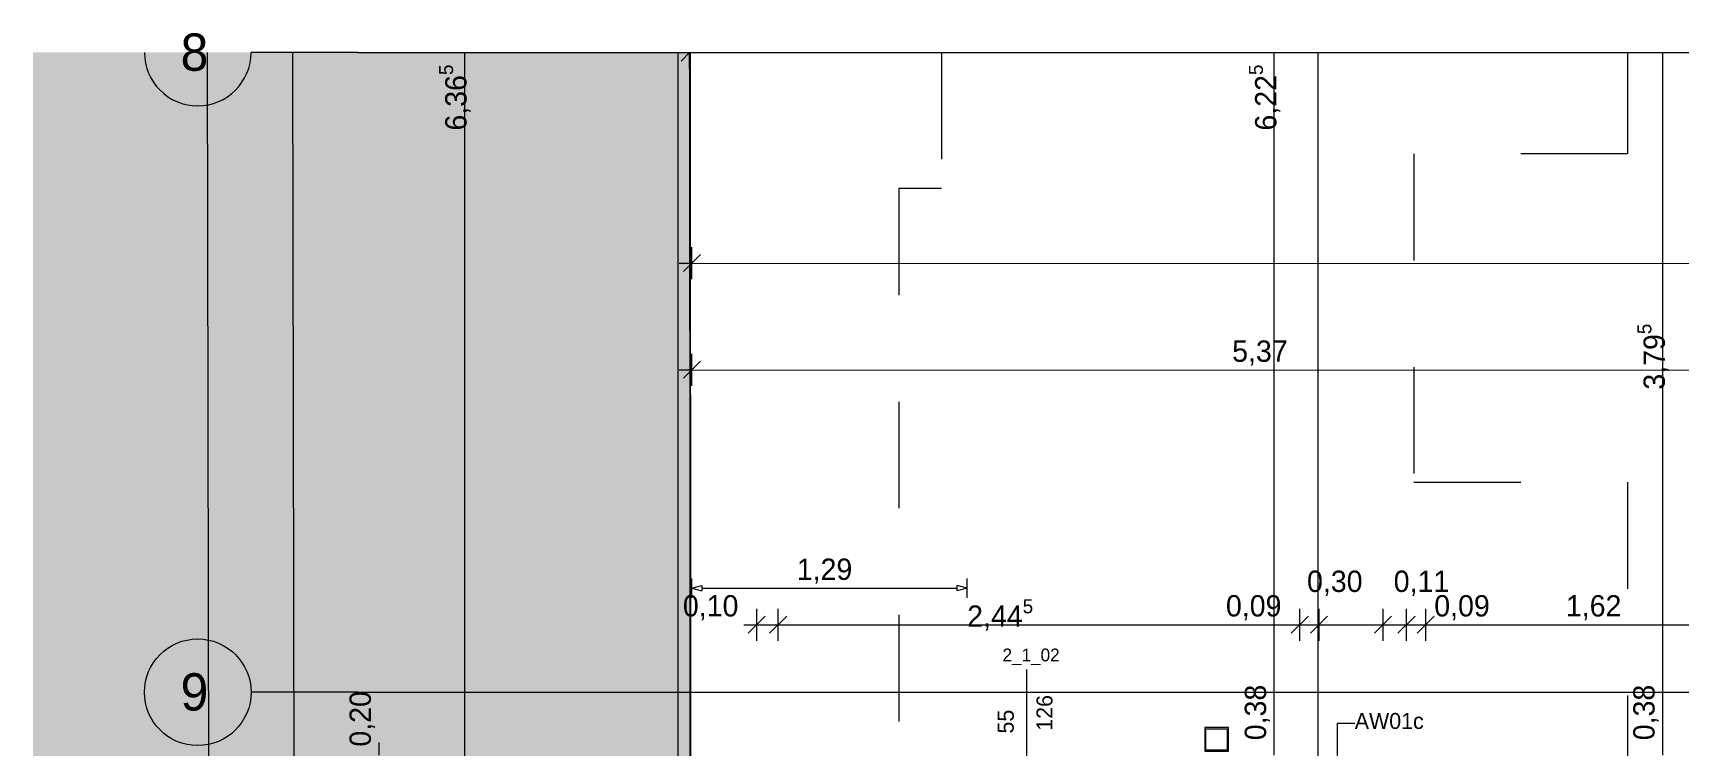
# Model space of a CAD drawing. Header units: metres. Extents: x -3 to 205, y -18 to 45.
# Drawn here: x 29.38 to 37.09, y -1.26 to 2.09 of the extents above; entities that cross this region are included whole.
import ezdxf

# ---------------------------------------------------------------- set-up
doc = ezdxf.new("R2010")
doc.units = ezdxf.units.M
doc.header["$MEASUREMENT"] = 0
doc.linetypes.add('Schnittlinie', pattern=[0.006, 0.003, -0.0015, 0, -0.0015])
doc.linetypes.add('Untersicht', pattern=[0.001, 0.0005, -0.0005])
for name, color, linetype in [('1._1.Stock  PP STG2_4_000 Achsraster', 7, 'Continuous'), ('1._1.Stock  PP STG2_4_110 Wand Aussen', 7, 'Continuous'), ('1._1.Stock  PP STG2_4_611 Entwässerung', 7, 'Continuous'), ('1._1.Stock  PP STG2_4_725 Nachbarbebauung', 7, 'Continuous'), ('1._1.Stock  PP STG2_4_851 Marker Schnitt', 7, 'Continuous'), ('1._1.Stock  PP STG2_4_915 Allgemein Beschriftung.x', 7, 'Continuous'), ('1._1.Stock  PP STG2_4_950 Polierplan Bemaßung', 7, 'Continuous'), ('1._1.Stock  PP STG2_4_970 Brandschutz', 7, 'Continuous'), ('1._1.Stock  PP STG2_4_Neubau_840 Baulinien', 7, 'Continuous')]:
    doc.layers.add(name, color=color, linetype=linetype)
doc.styles.add('ERSTELLTER_STIL_2', font='')
doc.styles.get('ERSTELLTER_STIL_2').set_extended_font_data('Eurostile')
doc.linetypes.add('Grenze Grundstück', pattern='A,0,[1,415_260415_PP_VA_1_4 1 St1.Shx,S=0.00031746,R=0,X=0,Y=0],-0.04,0', length=0.04)

msp = doc.modelspace()

# ---------------------------------------------------------------- hatches: boundary and pattern name
at = {"layer": '1._1.Stock  PP STG2_4_725 Nachbarbebauung', "linetype": 'Continuous', "lineweight": 0, "true_color": 0x1f1f1f}
msp.add_hatch(color=250, dxfattribs=at).paths.add_polyline_path([(29.3775, 1.9963), (29.3775, -3.1568), (32.2734, -3.2232), (32.459, -3.2244), (32.4554, 1.9963)])

# ---------------------------------------------------------------- linework, layer by layer
at = {"layer": '1._1.Stock  PP STG2_4_000 Achsraster', "color": 5, "linetype": 'Continuous', "lineweight": 0, "ltscale": 1000}
for p, q in [((30.9, 1.9963), (30.4, 1.9963)), ((30.9, 1.9963), (53.4, 1.9963)), ((32.4, 1.9963), (32.4, -16.0037)), ((35.4, 1.9963), (35.4, -16.0037)), ((30.9, -1.0037), (30.4, -1.0037)), ((30.9, -1.0037), (53.4, -1.0037))]:
    msp.add_line(p, q, dxfattribs=at)
msp.add_circle((30.15, -1.0037), 0.25, dxfattribs=at)
msp.add_arc((30.15, 1.9963), 0.25, 180, 0, dxfattribs=at)
for p in [(30.9, 1.9963), (30.9, 1.9963), (30.9, -1.0037), (30.9, -1.0037)]:
    msp.add_point(p, dxfattribs=at)
at = {"layer": '1._1.Stock  PP STG2_4_110 Wand Aussen', "color": 7, "linetype": 'Continuous', "lineweight": 13, "ltscale": 1000}
msp.add_line((34.0339, -0.8975), (34.0339, -1.6787), dxfattribs=at)
at = {"layer": '1._1.Stock  PP STG2_4_611 Entwässerung', "color": 171, "linetype": 'Schnittlinie', "lineweight": 13, "ltscale": 1000, "true_color": 0x6c6cff, "flags": 128}
for points in [[(34.8699, -1.2796), (34.9799, -1.2796), (34.9799, -1.1696), (34.8699, -1.1696)], [(34.8749, -1.1746), (34.9749, -1.1746), (34.9749, -1.2746), (34.8749, -1.2746)]]:
    msp.add_lwpolyline(points, close=True, dxfattribs=at)
at = {"layer": '1._1.Stock  PP STG2_4_725 Nachbarbebauung', "color": 8, "linetype": 'Continuous', "lineweight": 13, "ltscale": 1000, "flags": 128}
msp.add_lwpolyline([(29.3775, -3.1568), (32.2734, -3.2232), (32.459, -3.2244), (32.4554, 1.9963)], dxfattribs=at)
at = {"layer": '1._1.Stock  PP STG2_4_851 Marker Schnitt', "color": 7, "linetype": 'Untersicht', "lineweight": 13, "ltscale": 1000}
for p, q in [((33.635, 1.9963), (33.635, 1.3588)), ((36.85, 1.9963), (36.85, 1.5213)), ((36.85, 1.5213), (35.85, 1.5213)), ((35.85, 1.5213), (35.85, -0.0187)), ((33.635, 1.3588), (33.435, 1.3588)), ((33.435, 1.3588), (33.435, -15.6487)), ((35.85, -0.0187), (36.85, -0.0187)), ((36.85, -0.0187), (36.85, -15.6487))]:
    msp.add_line(p, q, dxfattribs=at)
at = {"layer": '1._1.Stock  PP STG2_4_915 Allgemein Beschriftung.x', "color": 7, "linetype": 'Continuous', "lineweight": 13, "ltscale": 1000}
for p, q in [((35.4916, -1.3957), (35.4916, -1.1482)), ((35.4916, -1.1482), (35.5724, -1.1482))]:
    msp.add_line(p, q, dxfattribs=at)
at = {"layer": '1._1.Stock  PP STG2_4_950 Polierplan Bemaßung', "color": 1, "linetype": 'Continuous', "lineweight": 13, "ltscale": 1000, "true_color": 0xfb0106}
for p, q in [((30.1939, 1.9963), (30.2252, -14.035)), ((30.5939, 1.9963), (30.6252, -14.0342)), ((31.4, 1.9963), (31.4, -1.3687)), ((32.395, 1.9963), (32.455, 1.9963)), ((32.455, 1.9963), (32.415, 1.9563)), ((32.455, 1.9963), (51.335, 1.9963)), ((32.455, 1.9213), (32.455, 1.9963)), ((32.4662, 0.9337), (32.4662, 1.0837)), ((32.4062, 1.0087), (32.4662, 1.0087)), ((32.5062, 1.0486), (32.4262, 0.9687)), ((32.4662, 1.0087), (51.3012, 0.9994)), ((32.506, 0.5486), (32.4259, 0.4687)), ((32.4659, 0.4337), (32.466, 0.5837)), ((32.406, 0.5087), (32.466, 0.5087)), ((32.466, 0.5087), (37.836, 0.506))]:
    msp.add_line(p, q, dxfattribs=at)
at = {"layer": '1._1.Stock  PP STG2_4_950 Polierplan Bemaßung', "color": 6, "linetype": 'Continuous', "lineweight": 13, "ltscale": 1000, "true_color": 0xfb02fe}
for p, q in [((35.1954, -1.2987), (35.1954, 1.9963)), ((37.0161, -1.2987), (37.0161, 1.9963)), ((32.77, -0.762), (32.77, -0.612)), ((32.87, -0.762), (32.87, -0.612)), ((35.315, -0.762), (35.315, -0.612)), ((35.405, -0.762), (35.405, -0.612)), ((35.705, -0.762), (35.705, -0.612)), ((35.815, -0.762), (35.815, -0.612)), ((35.905, -0.762), (35.905, -0.612)), ((32.71, -0.687), (32.77, -0.687)), ((32.81, -0.647), (32.73, -0.727)), ((32.77, -0.687), (32.87, -0.687)), ((32.91, -0.647), (32.83, -0.727)), ((32.87, -0.687), (35.315, -0.687)), ((35.355, -0.647), (35.275, -0.727)), ((35.315, -0.687), (35.405, -0.687)), ((35.445, -0.647), (35.365, -0.727)), ((35.405, -0.687), (35.705, -0.687)), ((35.745, -0.647), (35.665, -0.727)), ((35.705, -0.687), (35.815, -0.687)), ((35.855, -0.647), (35.775, -0.727)), ((35.815, -0.687), (35.905, -0.687)), ((35.945, -0.647), (35.865, -0.727)), ((35.905, -0.687), (37.525, -0.687)), ((31, -1.2987), (31, -1.2387))]:
    msp.add_line(p, q, dxfattribs=at)
at = {"layer": '1._1.Stock  PP STG2_4_970 Brandschutz', "color": 16, "linetype": 'Continuous', "lineweight": 13, "ltscale": 1000, "true_color": 0x7e0000}
for p, q in [((32.4655, -0.5606), (32.4655, -0.47)), ((32.4655, -0.5153), (32.5121, -0.5028)), ((32.4655, -0.5153), (32.5121, -0.5278)), ((32.5121, -0.5028), (32.5121, -0.5278)), ((32.5121, -0.5153), (33.7088, -0.5153)), ((33.7088, -0.5278), (33.7088, -0.5028)), ((33.7555, -0.5153), (33.7088, -0.5028)), ((33.7555, -0.5153), (33.7088, -0.5278)), ((33.7555, -0.5606), (33.7555, -0.47))]:
    msp.add_line(p, q, dxfattribs=at)
at = {"layer": '1._1.Stock  PP STG2_4_Neubau_840 Baulinien', "color": 76, "linetype": 'Grenze Grundstück', "lineweight": 13, "ltscale": 1000, "true_color": 0x3f7f02, "flags": 128}
msp.add_lwpolyline([(51.314, 1.9963), (51.3035, 0.426), (51.2486, -11.3318), (32.4665, -14.0306), (32.4591, 1.9963)], dxfattribs=at)

# ---------------------------------------------------------------- texts
at = {"layer": '1._1.Stock  PP STG2_4_000 Achsraster', "color": 5, "linetype": 'Continuous', "lineweight": 0, "char_height": 0.175, "attachment_point": 1, "style": 'ERSTELLTER_STIL_2'}
for s, insert in [('\\A1;{\\pql;\\pt0;\\fEurostile|b0|i0|c0|p0;\\W1.000000;8}', (30.0695, 2.0855)), ('\\A1;{\\pql;\\pt0;\\fEurostile|b0|i0|c0|p0;\\W1.000000;9}', (30.0695, -0.9145))]:
    msp.add_mtext(s, dxfattribs=dict(at, insert=insert))
at = {"layer": '1._1.Stock  PP STG2_4_110 Wand Aussen', "color": 7, "linetype": 'Continuous', "lineweight": 13, "insert": (34.1893, -0.8761), "char_height": 0.06, "attachment_point": 9, "style": 'ERSTELLTER_STIL_2'}
msp.add_mtext('\\A1;{\\pqr;\\pt0;\\fEurostile|b0|i0|c0|p0;\\W1.000000;2_1_02}', dxfattribs=at)
at = {"layer": '1._1.Stock  PP STG2_4_110 Wand Aussen', "color": 7, "linetype": 'Continuous', "lineweight": 13, "char_height": 0.075, "attachment_point": 9, "rotation": 90, "style": 'ERSTELLTER_STIL_2'}
for s, insert in [('\\A1;{\\pqr;\\pt0;\\fEurostile|b0|i0|c0|p0;\\W1.000000;126}', (34.1569, -1.0167)), ('\\A1;{\\pqr;\\pt0;\\fEurostile|b0|i0|c0|p0;\\W1.000000;55}', (33.9753, -1.0857))]:
    msp.add_mtext(s, dxfattribs=dict(at, insert=insert))
at = {"layer": '1._1.Stock  PP STG2_4_915 Allgemein Beschriftung.x', "color": 7, "linetype": 'Continuous', "lineweight": 13, "insert": (35.5724, -1.1389), "char_height": 0.075, "attachment_point": 4, "style": 'ERSTELLTER_STIL_2'}
msp.add_mtext('\\A1;{\\pql;\\fEurostile|b0|i0|c0|p0;\\W1.000000;AW01c}', dxfattribs=at)
at = {"layer": '1._1.Stock  PP STG2_4_950 Polierplan Bemaßung', "color": 1, "linetype": 'Continuous', "lineweight": 13, "true_color": 0xfb0106, "insert": (31.439, 1.6302), "char_height": 0.1, "attachment_point": 7, "rotation": 90, "style": 'ERSTELLTER_STIL_2'}
msp.add_mtext('\\A1;{\\pql;\\fEurostile|b0|i0|c0|p0;\\W1.000000;6,36\\fEurostile|b0|i0|c0|p0;\\W1.000000;\\A1{\\H.66x;\\S5^  ;}}', dxfattribs=at)
at = {"layer": '1._1.Stock  PP STG2_4_950 Polierplan Bemaßung', "color": 6, "linetype": 'Continuous', "lineweight": 13, "true_color": 0xfb02fe, "char_height": 0.1, "attachment_point": 7, "rotation": 90, "style": 'ERSTELLTER_STIL_2'}
for s, insert in [('\\A1;{\\pql;\\fEurostile|b0|i0|c0|p0;\\W1.000000;6,22\\fEurostile|b0|i0|c0|p0;\\W1.000000;\\A1{\\H.66x;\\S5^  ;}}', (35.2344, 1.6302)), ('\\A1;{\\pql;\\fEurostile|b0|i0|c0|p0;\\W1.000000;3,79\\fEurostile|b0|i0|c0|p0;\\W1.000000;\\A1{\\H.66x;\\S5^  ;}}', (37.055, 0.4152))]:
    msp.add_mtext(s, dxfattribs=dict(at, insert=insert))
at = {"layer": '1._1.Stock  PP STG2_4_950 Polierplan Bemaßung', "color": 1, "linetype": 'Continuous', "lineweight": 13, "true_color": 0xfb0106, "insert": (34.9978, 0.5274), "char_height": 0.1, "width": 0.306373, "attachment_point": 7, "rotation": 359.97169, "style": 'ERSTELLTER_STIL_2'}
msp.add_mtext('\\A1;{\\pql;\\fEurostile|b0|i0|c0|p0;\\W1.000000;5,37}', dxfattribs=at)
at = {"layer": '1._1.Stock  PP STG2_4_950 Polierplan Bemaßung', "color": 6, "linetype": 'Continuous', "lineweight": 13, "true_color": 0xfb02fe, "char_height": 0.1, "width": 0.306373, "attachment_point": 7, "style": 'ERSTELLTER_STIL_2'}
for s, insert in [('\\A1;{\\pql;\\fEurostile|b0|i0|c0|p0;\\W1.000000;0,30}', (35.3487, -0.552)), ('\\A1;{\\pql;\\fEurostile|b0|i0|c0|p0;\\W1.000000;0,11}', (35.755, -0.552)), ('\\A1;{\\pql;\\fEurostile|b0|i0|c0|p0;\\W1.000000;0,10}', (32.4237, -0.667)), ('\\A1;{\\pql;\\fEurostile|b0|i0|c0|p0;\\W1.000000;0,09}', (34.9687, -0.667)), ('\\A1;{\\pql;\\fEurostile|b0|i0|c0|p0;\\W1.000000;0,09}', (35.945, -0.667)), ('\\A1;{\\pql;\\fEurostile|b0|i0|c0|p0;\\W1.000000;1,62}', (36.5618, -0.667))]:
    msp.add_mtext(s, dxfattribs=dict(at, insert=insert))
at = {"layer": '1._1.Stock  PP STG2_4_950 Polierplan Bemaßung', "color": 6, "linetype": 'Continuous', "lineweight": 13, "true_color": 0xfb02fe, "insert": (33.7558, -0.726), "char_height": 0.1, "attachment_point": 7, "style": 'ERSTELLTER_STIL_2'}
msp.add_mtext('\\A1;{\\pql;\\fEurostile|b0|i0|c0|p0;\\W1.000000;2,44\\fEurostile|b0|i0|c0|p0;\\W1.000000;\\A1{\\H.66x;\\S5^  ;}}', dxfattribs=at)
at = {"layer": '1._1.Stock  PP STG2_4_950 Polierplan Bemaßung', "color": 6, "linetype": 'Continuous', "lineweight": 13, "true_color": 0xfb02fe, "char_height": 0.1, "width": 0.306373, "attachment_point": 7, "rotation": 90, "style": 'ERSTELLTER_STIL_2'}
for s, insert in [('\\A1;{\\pql;\\fEurostile|b0|i0|c0|p0;\\W1.000000;0,38}', (35.1754, -1.2287)), ('\\A1;{\\pql;\\fEurostile|b0|i0|c0|p0;\\W1.000000;0,38}', (36.9961, -1.2287)), ('\\A1;{\\pql;\\fEurostile|b0|i0|c0|p0;\\W1.000000;0,20}', (30.98, -1.2587))]:
    msp.add_mtext(s, dxfattribs=dict(at, insert=insert))
at = {"layer": '1._1.Stock  PP STG2_4_970 Brandschutz', "color": 16, "linetype": 'Continuous', "lineweight": 13, "true_color": 0x7e0000, "insert": (32.9573, -0.4953), "char_height": 0.1, "width": 0.306373, "attachment_point": 7, "style": 'ERSTELLTER_STIL_2'}
msp.add_mtext('\\A1;{\\pql;\\fEurostile|b0|i0|c0|p0;\\W1.000000;1,29}', dxfattribs=at)

doc.saveas('drawing.dxf')
